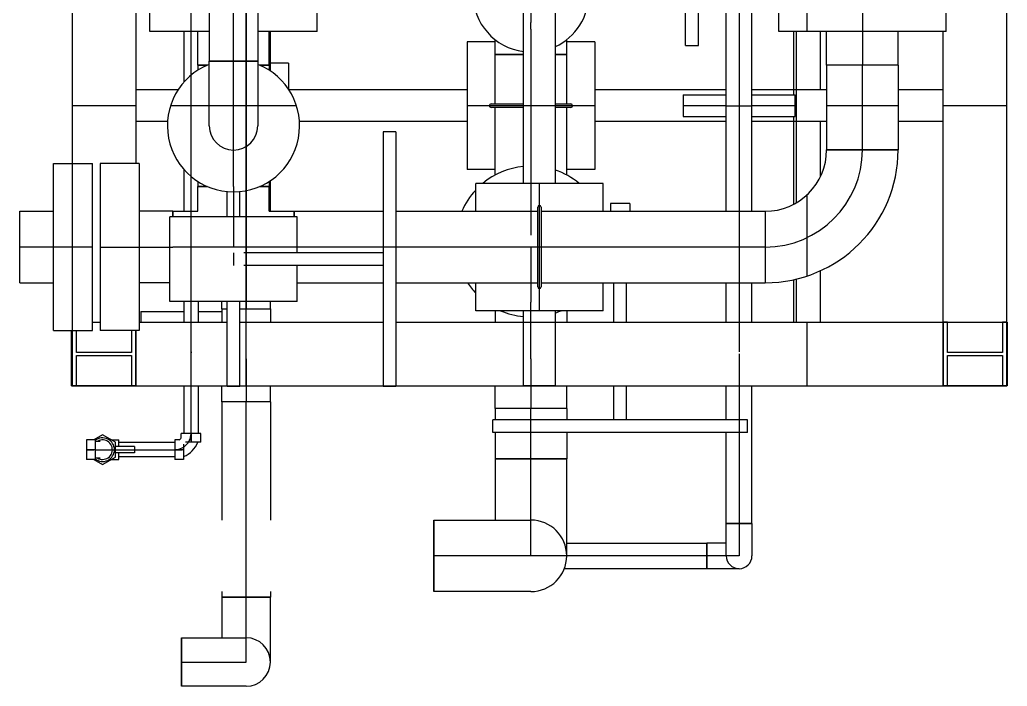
# Model space of a CAD drawing. Header units: inches. Extents: x 517790 to 538444, y 301815 to 302461.
# Drawn here: x 517889.009 to 517891.203, y 302325.619 to 302327.1 of the extents above; entities that cross this region are included whole.
import ezdxf

# ---------------------------------------------------------------- set-up
doc = ezdxf.new("R2010")
doc.units = ezdxf.units.IN
doc.header["$MEASUREMENT"] = 0
doc.layers.add('硅胶总平面底图 工艺装置区', color=253, linetype='Continuous')

msp = doc.modelspace()

# ---------------------------------------------------------------- linework, layer by layer
at = {"layer": '硅胶总平面底图 工艺装置区', "color": 253, "linetype": 'Continuous', "lineweight": -3}
for p, q in [((517891.2023, 302326.2861), (517891.2023, 302332.9497)), ((517889.2671, 302332.2629), (517889.2671, 302326.7808)), ((517889.1255, 302332.2275), (517889.1255, 302326.7808)), ((517889.4303, 302331.1725), (517889.4303, 302327.0084)), ((517889.4842, 302327.0084), (517889.4842, 302331.1725)), ((517889.5382, 302331.1725), (517889.5382, 302327.0084)), ((517889.5126, 302326.2861), (517889.5126, 302330.2887)), ((517889.5122, 302327.6077), (517889.5122, 302326.4737)), ((517890.4887, 302327.0432), (517890.4887, 302327.3736)), ((517890.517, 302327.0432), (517890.517, 302327.3736)), ((517890.1285, 302326.7366), (517890.1285, 302327.3209)), ((517890.1993, 302326.7366), (517890.1993, 302327.3209)), ((517890.5791, 302326.6744), (517890.5791, 302327.3019)), ((517890.6076, 302327.3019), (517890.6076, 302326.6744)), ((517890.6361, 302326.6744), (517890.6361, 302327.3019)), ((517889.2984, 302327.0742), (517889.2984, 302327.1611)), ((517889.3898, 302327.0742), (517889.3898, 302327.1611)), ((517889.6701, 302327.0742), (517889.6701, 302327.1611)), ((517890.6955, 302327.0742), (517890.6955, 302327.1611)), ((517890.7586, 302327.0742), (517890.7586, 302327.1611)), ((517890.8814, 302327.1611), (517890.8814, 302326.9993)), ((517891.0672, 302327.0742), (517891.0672, 302327.1611)), ((517890.145, 302327.1358), (517890.145, 302327.0945)), ((517890.145, 302327.0795), (517890.145, 302327.0945)), ((517890.145, 302327.0945), (517890.145, 302327.0945)), ((517890.145, 302327.0795), (517890.145, 302327.0227)), ((517889.4303, 302327.0742), (517889.2984, 302327.0742)), ((517889.3741, 302327.0742), (517889.3741, 302326.9616)), ((517889.3898, 302326.977), (517889.3898, 302327.0742)), ((517889.4048, 302326.9993), (517889.4048, 302327.0742)), ((517889.6701, 302327.0742), (517889.5382, 302327.0742)), ((517889.5637, 302326.9993), (517889.5637, 302327.0742)), ((517889.5662, 302326.9864), (517889.5662, 302327.0742)), ((517890.0656, 302327.0227), (517890.0656, 302327.0559)), ((517890.2245, 302327.0227), (517890.2245, 302327.0559)), ((517890.8814, 302327.0742), (517890.6955, 302327.0742)), ((517890.7289, 302326.9332), (517890.7289, 302327.0742)), ((517890.7346, 302327.0742), (517890.7346, 302326.6932)), ((517890.7884, 302326.9446), (517890.7884, 302327.0742)), ((517890.8019, 302326.9993), (517890.8019, 302327.0742)), ((517891.0672, 302327.0742), (517890.8814, 302327.0742)), ((517890.9608, 302326.9993), (517890.9608, 302327.0742)), ((517891.0607, 302326.2861), (517891.0607, 302327.0742)), ((517890.0656, 302327.0508), (517890.0034, 302327.0508)), ((517890.0034, 302327.0508), (517890.0034, 302326.7676)), ((517890.2866, 302327.0508), (517890.2245, 302327.0508)), ((517890.2866, 302327.0508), (517890.2866, 302326.7676)), ((517890.4887, 302327.0432), (517890.517, 302327.0432)), ((517890.1285, 302327.0227), (517890.0656, 302327.0227)), ((517890.0656, 302327.0227), (517890.1285, 302327.0227)), ((517890.0656, 302326.913), (517890.0656, 302327.0227)), ((517890.145, 302327.0227), (517890.145, 302327.0227)), ((517890.145, 302327.0227), (517890.145, 302327.0227)), ((517890.145, 302327.0227), (517890.145, 302326.7419)), ((517890.2245, 302327.0227), (517890.1993, 302327.0227)), ((517890.1993, 302327.0227), (517890.2245, 302327.0227)), ((517890.2245, 302326.913), (517890.2245, 302327.0227)), ((517889.4258, 302326.9993), (517889.4048, 302326.9993)), ((517889.4048, 302326.9993), (517889.4258, 302326.9993)), ((517889.4048, 302326.9993), (517889.4048, 302326.9881)), ((517889.5382, 302327.0084), (517889.4303, 302327.0084)), ((517889.4303, 302327.0084), (517889.5382, 302327.0084)), ((517889.4303, 302326.8645), (517889.4303, 302327.0084)), ((517889.4842, 302327.0084), (517889.4842, 302327.0084)), ((517889.4842, 302327.0084), (517889.4842, 302327.0084)), ((517889.4842, 302326.8645), (517889.4842, 302327.0084)), ((517889.5382, 302327.0084), (517889.5382, 302326.8645)), ((517889.5637, 302326.9993), (517889.5426, 302326.9993)), ((517889.5426, 302326.9993), (517889.5637, 302326.9993)), ((517889.5637, 302326.9993), (517889.5637, 302326.9881)), ((517889.6066, 302327.0036), (517889.5662, 302327.0036)), ((517889.6066, 302327.0036), (517889.6066, 302326.9457)), ((517890.8814, 302326.9993), (517890.8019, 302326.9993)), ((517890.9608, 302326.9993), (517890.8019, 302326.9993)), ((517890.8019, 302326.9993), (517890.8019, 302326.8108)), ((517890.9608, 302326.9993), (517890.8814, 302326.9993)), ((517890.8814, 302326.8108), (517890.8814, 302326.9993)), ((517890.9608, 302326.9993), (517890.9608, 302326.8108)), ((517889.3898, 302326.752), (517889.3898, 302326.977)), ((517889.3611, 302326.9446), (517889.2671, 302326.9446)), ((517890.0034, 302326.9446), (517889.6074, 302326.9446)), ((517890.5791, 302326.9446), (517890.2866, 302326.9446)), ((517890.8019, 302326.9446), (517890.6361, 302326.9446)), ((517891.0607, 302326.9446), (517890.9608, 302326.9446)), ((517890.4832, 302326.9332), (517890.4832, 302326.8852)), ((517890.4832, 302326.9332), (517890.5791, 302326.9332)), ((517890.6361, 302326.9332), (517890.732, 302326.9332)), ((517890.732, 302326.8852), (517890.732, 302326.9332)), ((517889.2671, 302326.9092), (517889.1255, 302326.9092)), ((517889.6242, 302326.9092), (517889.3443, 302326.9092)), ((517890.2866, 302326.9092), (517890.0034, 302326.9092)), ((517890.0563, 302326.913), (517890.1285, 302326.913)), ((517890.1285, 302326.9054), (517890.0563, 302326.9054)), ((517890.0656, 302326.755), (517890.0656, 302326.9054)), ((517890.1993, 302326.913), (517890.2338, 302326.913)), ((517890.2338, 302326.9054), (517890.1993, 302326.9054)), ((517890.2245, 302326.755), (517890.2245, 302326.9054)), ((517890.5791, 302326.9092), (517890.4832, 302326.9092)), ((517890.5791, 302326.9092), (517890.6361, 302326.9092)), ((517890.732, 302326.9092), (517890.6361, 302326.9092)), ((517890.9608, 302326.9092), (517890.8019, 302326.9092)), ((517891.2023, 302326.9092), (517891.0607, 302326.9092)), ((517890.4832, 302326.8852), (517890.5791, 302326.8852)), ((517890.6361, 302326.8852), (517890.732, 302326.8852)), ((517890.7289, 302326.69), (517890.7289, 302326.8852)), ((517889.3377, 302326.8738), (517889.2671, 302326.8738)), ((517889.4842, 302326.7298), (517889.4842, 302326.8645)), ((517890.0034, 302326.8738), (517889.6308, 302326.8738)), ((517890.5791, 302326.8738), (517890.2866, 302326.8738)), ((517890.8019, 302326.8738), (517890.6361, 302326.8738)), ((517890.7884, 302326.7515), (517890.7884, 302326.8738)), ((517891.0607, 302326.8738), (517890.9608, 302326.8738)), ((517889.8165, 302326.8513), (517889.8165, 302326.2849)), ((517889.8448, 302326.8513), (517889.8165, 302326.8513)), ((517889.8448, 302326.8513), (517889.8448, 302326.2849)), ((517890.9608, 302326.8108), (517890.8019, 302326.8108)), ((517890.8019, 302326.8108), (517890.9608, 302326.8108)), ((517890.8814, 302326.8108), (517890.8814, 302326.8108)), ((517890.8814, 302326.8108), (517890.8814, 302326.8108)), ((517889.0842, 302326.595), (517889.0842, 302326.7808)), ((517889.0842, 302326.7808), (517889.1711, 302326.7808)), ((517889.1255, 302326.7808), (517889.1255, 302326.4092)), ((517889.1711, 302326.595), (517889.1711, 302326.7808)), ((517889.1876, 302326.7808), (517889.1876, 302326.595)), ((517889.2746, 302326.7808), (517889.1876, 302326.7808)), ((517889.2746, 302326.7808), (517889.2746, 302326.595)), ((517889.3741, 302326.7674), (517889.3741, 302326.6744)), ((517889.3898, 302326.6744), (517889.3898, 302326.752)), ((517890.0656, 302326.7676), (517890.0034, 302326.7676)), ((517890.2866, 302326.7676), (517890.2245, 302326.7676)), ((517889.4048, 302326.741), (517889.4048, 302326.7298)), ((517889.4259, 302326.7298), (517889.4048, 302326.7298)), ((517889.4048, 302326.6744), (517889.4048, 302326.7298)), ((517889.4048, 302326.7298), (517889.4258, 302326.7298)), ((517889.4056, 302326.7298), (517889.4056, 302326.7298)), ((517889.4842, 302326.7298), (517889.4842, 302326.595)), ((517889.4842, 302326.7298), (517889.4842, 302326.7298)), ((517889.4842, 302326.7298), (517889.4842, 302326.7298)), ((517889.5637, 302326.7298), (517889.5426, 302326.7298)), ((517889.5427, 302326.7298), (517889.5637, 302326.7298)), ((517889.5637, 302326.741), (517889.5637, 302326.7298)), ((517889.5637, 302326.6744), (517889.5637, 302326.7298)), ((517889.5662, 302326.6744), (517889.5662, 302326.7426)), ((517890.0223, 302326.6744), (517890.0223, 302326.7366)), ((517890.3055, 302326.7366), (517890.0223, 302326.7366)), ((517890.145, 302326.7419), (517890.145, 302326.7419)), ((517890.145, 302326.7419), (517890.145, 302326.6213)), ((517890.1639, 302326.4534), (517890.1639, 302326.7366)), ((517890.3055, 302326.6744), (517890.3055, 302326.7366)), ((517889.4701, 302326.6625), (517889.4701, 302326.7183)), ((517889.4984, 302326.6625), (517889.4984, 302326.7183)), ((517890.7586, 302326.5307), (517890.7586, 302326.7111)), ((517890.1601, 302326.5063), (517890.1601, 302326.6838)), ((517890.1677, 302326.6838), (517890.1677, 302326.5063)), ((517890.322, 302326.6921), (517890.322, 302326.6744)), ((517890.3645, 302326.6921), (517890.322, 302326.6921)), ((517890.3645, 302326.6921), (517890.3645, 302326.6744)), ((517889.0093, 302326.595), (517889.0093, 302326.6744)), ((517889.0093, 302326.6744), (517889.0842, 302326.6744)), ((517889.0093, 302326.595), (517889.0093, 302326.6744)), ((517889.3495, 302326.6744), (517889.2746, 302326.6744)), ((517889.6258, 302326.6625), (517889.3426, 302326.6625)), ((517889.3426, 302326.4737), (517889.3426, 302326.6625)), ((517889.3495, 302326.6625), (517889.3495, 302326.6744)), ((517889.3495, 302326.6744), (517889.4048, 302326.6744)), ((517889.3495, 302326.6744), (517889.3495, 302326.6625)), ((517889.3898, 302326.4737), (517889.3898, 302326.6744)), ((517889.5637, 302326.6744), (517889.619, 302326.6744)), ((517889.619, 302326.6625), (517889.619, 302326.6744)), ((517889.619, 302326.6744), (517889.619, 302326.6625)), ((517889.619, 302326.6744), (517889.8165, 302326.6744)), ((517889.6258, 302326.5823), (517889.6258, 302326.6625)), ((517889.8448, 302326.6744), (517890.1601, 302326.6744)), ((517890.1677, 302326.6744), (517890.6656, 302326.6744)), ((517890.6076, 302326.6744), (517890.6076, 302326.5156)), ((517890.6656, 302326.6744), (517890.6656, 302326.5156)), ((517890.6656, 302326.6744), (517890.6656, 302326.5156)), ((517889.1711, 302326.595), (517889.0093, 302326.595)), ((517889.0093, 302326.5156), (517889.0093, 302326.595)), ((517889.0093, 302326.5156), (517889.0093, 302326.595)), ((517889.0842, 302326.4092), (517889.0842, 302326.595)), ((517889.1711, 302326.4092), (517889.1711, 302326.595)), ((517889.1876, 302326.595), (517889.3426, 302326.595)), ((517889.1876, 302326.595), (517889.1876, 302326.4092)), ((517889.2746, 302326.595), (517889.2746, 302326.4092)), ((517889.3426, 302326.595), (517889.3495, 302326.595)), ((517889.619, 302326.595), (517889.3495, 302326.595)), ((517889.3495, 302326.595), (517889.3495, 302326.595)), ((517889.3495, 302326.595), (517889.3495, 302326.595)), ((517889.619, 302326.595), (517889.619, 302326.595)), ((517889.6258, 302326.595), (517889.619, 302326.595)), ((517889.8165, 302326.595), (517889.6258, 302326.595)), ((517889.8448, 302326.595), (517889.8165, 302326.595)), ((517890.1601, 302326.595), (517889.8448, 302326.595)), ((517890.1677, 302326.595), (517890.1601, 302326.595)), ((517890.6656, 302326.595), (517890.1677, 302326.595)), ((517890.6656, 302326.595), (517890.6656, 302326.595)), ((517890.6656, 302326.595), (517890.6656, 302326.595)), ((517889.4842, 302326.5821), (517889.4842, 302326.5541)), ((517889.8165, 302326.5823), (517889.5073, 302326.5823)), ((517890.145, 302326.593), (517890.145, 302326.4724)), ((517889.8165, 302326.554), (517889.5073, 302326.554)), ((517889.6258, 302326.4737), (517889.6258, 302326.554)), ((517890.7884, 302326.4277), (517890.7884, 302326.5424)), ((517889.0093, 302326.5156), (517889.0842, 302326.5156)), ((517889.3426, 302326.5156), (517889.2746, 302326.5156)), ((517889.6258, 302326.5156), (517889.8165, 302326.5156)), ((517889.8448, 302326.5156), (517890.1601, 302326.5156)), ((517890.0223, 302326.4534), (517890.0223, 302326.5156)), ((517890.1677, 302326.5156), (517890.6656, 302326.5156)), ((517890.3055, 302326.4534), (517890.3055, 302326.5156)), ((517890.3291, 302326.4277), (517890.3291, 302326.5156)), ((517890.3574, 302326.4277), (517890.3574, 302326.5156)), ((517890.5791, 302326.4277), (517890.5791, 302326.5156)), ((517890.6076, 302326.5156), (517890.6076, 302326.4277)), ((517890.6361, 302326.4277), (517890.6361, 302326.5156)), ((517890.7289, 302326.4277), (517890.7289, 302326.5225)), ((517890.7346, 302326.5238), (517890.7346, 302326.4277)), ((517889.6258, 302326.4737), (517889.3426, 302326.4737)), ((517889.3741, 302326.4737), (517889.3741, 302326.4277)), ((517889.3898, 302326.4277), (517889.3898, 302326.4737)), ((517889.4056, 302326.4737), (517889.4056, 302326.4277)), ((517889.4583, 302326.4576), (517889.4583, 302326.4737)), ((517889.4701, 302326.2849), (517889.4701, 302326.4737)), ((517889.4984, 302326.2849), (517889.4984, 302326.4737)), ((517889.5122, 302326.4737), (517889.5122, 302326.4576)), ((517889.5662, 302326.4576), (517889.5662, 302326.4737)), ((517890.145, 302326.4724), (517890.145, 302326.4725)), ((517890.145, 302326.4724), (517890.145, 302326.4724)), ((517890.145, 302326.3617), (517890.145, 302326.4724)), ((517889.2782, 302326.4517), (517889.3741, 302326.4517)), ((517889.2782, 302326.4517), (517889.2782, 302326.4277)), ((517889.4056, 302326.4517), (517889.4583, 302326.4517)), ((517889.4583, 302326.4576), (517889.4701, 302326.4576)), ((517889.4583, 302326.4576), (517889.4701, 302326.4576)), ((517889.4583, 302326.4576), (517889.4583, 302326.4277)), ((517889.4984, 302326.4576), (517889.5122, 302326.4576)), ((517889.4984, 302326.4576), (517889.5122, 302326.4576)), ((517889.5122, 302326.4576), (517889.5662, 302326.4576)), ((517889.5122, 302326.4277), (517889.5122, 302326.4576)), ((517889.5122, 302326.4576), (517889.5662, 302326.4576)), ((517889.5662, 302326.4576), (517889.5662, 302326.4277)), ((517890.3055, 302326.4534), (517890.0223, 302326.4534)), ((517890.0656, 302326.4534), (517890.0656, 302326.4277)), ((517890.1285, 302326.2861), (517890.1285, 302326.4534)), ((517890.1993, 302326.2861), (517890.1993, 302326.4534)), ((517890.2245, 302326.4534), (517890.2245, 302326.4277)), ((517889.1711, 302326.4277), (517889.1876, 302326.4277)), ((517889.2746, 302326.4277), (517889.4701, 302326.4277)), ((517889.3898, 302326.36), (517889.3898, 302326.4277)), ((517889.4984, 302326.4277), (517889.8165, 302326.4277)), ((517889.5122, 302326.3617), (517889.5122, 302326.4277)), ((517889.8448, 302326.4277), (517891.2023, 302326.4277)), ((517890.6076, 302326.4277), (517890.6076, 302326.4202)), ((517890.6076, 302326.4202), (517890.6076, 302326.3617)), ((517890.7586, 302326.2861), (517890.7586, 302326.4277)), ((517891.0607, 302326.4277), (517891.0607, 302326.2861)), ((517891.0702, 302326.4277), (517891.0607, 302326.4277)), ((517891.0702, 302326.3602), (517891.0702, 302326.4277)), ((517891.1929, 302326.4277), (517891.1929, 302326.3602)), ((517891.2023, 302326.4277), (517891.1929, 302326.4277)), ((517891.2023, 302326.2861), (517891.2023, 302326.4277)), ((517891.2023, 302326.4277), (517891.2033, 302326.4277)), ((517891.2033, 302326.4277), (517891.2023, 302326.4277)), ((517891.2023, 302326.4277), (517891.2023, 302326.2861)), ((517891.2033, 302326.4277), (517891.2033, 302326.2861)), ((517891.2033, 302326.2861), (517891.2033, 302326.4277)), ((517889.0842, 302326.4092), (517889.1711, 302326.4092)), ((517889.1246, 302326.2861), (517889.1246, 302326.4092)), ((517889.1246, 302326.2861), (517889.1246, 302326.4092)), ((517889.1255, 302326.4092), (517889.1255, 302326.2861)), ((517889.1255, 302326.4092), (517889.1255, 302326.2861)), ((517889.1255, 302326.2861), (517889.1255, 302326.4092)), ((517889.135, 302326.3602), (517889.135, 302326.4092)), ((517889.2746, 302326.4092), (517889.1876, 302326.4092)), ((517889.2577, 302326.4092), (517889.2577, 302326.3602)), ((517889.2671, 302326.4092), (517889.2671, 302326.2861)), ((517889.2671, 302326.2861), (517889.2671, 302326.4092)), ((517889.2577, 302326.3602), (517889.135, 302326.3602)), ((517889.135, 302326.2861), (517889.135, 302326.3536)), ((517889.135, 302326.3536), (517889.2577, 302326.3536)), ((517889.2577, 302326.3536), (517889.2577, 302326.2861)), ((517889.3898, 302326.3617), (517889.3898, 302326.36)), ((517889.3898, 302326.3575), (517889.3898, 302326.3591)), ((517889.3898, 302326.2861), (517889.3898, 302326.3591)), ((517890.145, 302326.3466), (517890.145, 302326.3617)), ((517890.6076, 302326.3575), (517890.6076, 302326.299)), ((517891.1929, 302326.3602), (517891.0702, 302326.3602)), ((517891.0702, 302326.3536), (517891.1929, 302326.3536)), ((517891.0702, 302326.2861), (517891.0702, 302326.3536)), ((517891.1929, 302326.3536), (517891.1929, 302326.2861)), ((517889.5122, 302326.3466), (517889.5122, 302326.2861)), ((517890.145, 302326.3466), (517890.145, 302326.2861)), ((517889.1255, 302326.2861), (517889.1246, 302326.2861)), ((517889.1246, 302326.2861), (517889.1255, 302326.2861)), ((517889.2671, 302326.2861), (517889.1255, 302326.2861)), ((517889.1255, 302326.2861), (517889.135, 302326.2861)), ((517889.1255, 302326.2861), (517889.4701, 302326.2861)), ((517889.2577, 302326.2861), (517889.2671, 302326.2861)), ((517889.3741, 302326.2861), (517889.3741, 302326.1805)), ((517889.3898, 302326.1805), (517889.3898, 302326.2861)), ((517889.4056, 302326.2861), (517889.4056, 302326.1805)), ((517889.4583, 302326.2506), (517889.4583, 302326.2861)), ((517889.4701, 302326.2861), (517889.4984, 302326.2861)), ((517889.4984, 302326.2861), (517889.8165, 302326.2861)), ((517889.5122, 302326.2861), (517889.5122, 302326.2506)), ((517889.5662, 302326.2506), (517889.5662, 302326.2861)), ((517889.8165, 302326.2861), (517889.8448, 302326.2861)), ((517889.8448, 302326.2861), (517891.2023, 302326.2861)), ((517890.0656, 302326.2358), (517890.0656, 302326.2861)), ((517890.1993, 302326.2861), (517890.1285, 302326.2861)), ((517890.145, 302326.2861), (517890.145, 302326.2358)), ((517890.2245, 302326.2358), (517890.2245, 302326.2861)), ((517890.3291, 302326.2107), (517890.3291, 302326.2861)), ((517890.3574, 302326.2107), (517890.3574, 302326.2861)), ((517890.5791, 302326.2107), (517890.5791, 302326.2861)), ((517890.6076, 302326.299), (517890.6076, 302326.2861)), ((517890.6076, 302326.2861), (517890.6076, 302326.2107)), ((517890.6361, 302325.9805), (517890.6361, 302326.2861)), ((517891.0607, 302326.2861), (517891.0702, 302326.2861)), ((517891.2023, 302326.2861), (517891.0607, 302326.2861)), ((517891.1929, 302326.2861), (517891.2023, 302326.2861)), ((517891.2033, 302326.2861), (517891.2023, 302326.2861)), ((517891.2033, 302326.2861), (517891.2023, 302326.2861)), ((517889.4984, 302326.2849), (517889.4701, 302326.2849)), ((517889.8448, 302326.2849), (517889.8165, 302326.2849)), ((517889.5662, 302326.2506), (517889.4583, 302326.2506)), ((517889.4583, 302326.2506), (517889.4583, 302325.988)), ((517889.5122, 302326.2506), (517889.4583, 302326.2506)), ((517889.5122, 302325.988), (517889.5122, 302326.2506)), ((517889.5662, 302326.2506), (517889.5122, 302326.2506)), ((517889.5662, 302326.2506), (517889.5662, 302325.988)), ((517890.2245, 302326.2358), (517890.0656, 302326.2358)), ((517890.0656, 302326.2358), (517890.0656, 302326.2107)), ((517890.145, 302326.2358), (517890.0656, 302326.2358)), ((517890.145, 302326.2107), (517890.145, 302326.2358)), ((517890.2245, 302326.2358), (517890.145, 302326.2358)), ((517890.2245, 302326.2358), (517890.2245, 302326.2107)), ((517890.6265, 302326.2107), (517890.0601, 302326.2107)), ((517890.0601, 302326.1824), (517890.0601, 302326.2107)), ((517890.145, 302326.1824), (517890.145, 302326.2107)), ((517890.6076, 302326.2107), (517890.6076, 302326.1824)), ((517890.6265, 302326.1824), (517890.6265, 302326.2107)), ((517889.1934, 302326.1775), (517889.1739, 302326.1662)), ((517889.222, 302326.161), (517889.1934, 302326.1775)), ((517889.4115, 302326.1805), (517889.3681, 302326.1805)), ((517889.3681, 302326.1708), (517889.3681, 302326.1805)), ((517889.3898, 302326.164), (517889.3898, 302326.1805)), ((517889.3898, 302326.1805), (517889.3898, 302326.164)), ((517889.4115, 302326.161), (517889.4115, 302326.1805)), ((517890.6265, 302326.1824), (517890.0601, 302326.1824)), ((517890.0656, 302326.1824), (517890.0656, 302326.1243)), ((517890.145, 302326.1243), (517890.145, 302326.1824)), ((517890.2245, 302326.1824), (517890.2245, 302326.1243)), ((517890.5791, 302325.9805), (517890.5791, 302326.1824)), ((517890.6076, 302326.1824), (517890.6076, 302325.9805)), ((517889.1574, 302326.1662), (517889.1574, 302326.1228)), ((517889.1769, 302326.1662), (517889.1574, 302326.1662)), ((517889.1769, 302326.1662), (517889.1769, 302326.1228)), ((517889.1769, 302326.1632), (517889.1877, 302326.1632)), ((517889.2129, 302326.1662), (517889.2294, 302326.1662)), ((517889.222, 302326.1281), (517889.222, 302326.161)), ((517889.2294, 302326.1516), (517889.2294, 302326.1662)), ((517889.3539, 302326.1603), (517889.2294, 302326.1603)), ((517889.3539, 302326.1662), (517889.3539, 302326.1228)), ((517889.3636, 302326.1662), (517889.3539, 302326.1662)), ((517889.3733, 302326.1567), (517889.3733, 302326.1228)), ((517889.4115, 302326.161), (517889.3777, 302326.161)), ((517889.3898, 302326.164), (517889.3898, 302326.161)), ((517889.3898, 302326.161), (517889.3898, 302326.161)), ((517889.1574, 302326.1445), (517889.1739, 302326.1445)), ((517889.1739, 302326.1445), (517889.1574, 302326.1445)), ((517889.1769, 302326.1445), (517889.1739, 302326.1445)), ((517889.1769, 302326.1445), (517889.1769, 302326.1445)), ((517889.1769, 302326.1445), (517889.1934, 302326.1445)), ((517889.1934, 302326.1445), (517889.2294, 302326.1445)), ((517889.2642, 302326.1516), (517889.222, 302326.1516)), ((517889.2642, 302326.1375), (517889.222, 302326.1375)), ((517889.2294, 302326.1445), (517889.2642, 302326.1445)), ((517889.2294, 302326.1228), (517889.2294, 302326.1375)), ((517889.2642, 302326.1516), (517889.2642, 302326.1375)), ((517889.2642, 302326.1445), (517889.3539, 302326.1445)), ((517889.3539, 302326.1445), (517889.3704, 302326.1445)), ((517889.3704, 302326.1445), (517889.3539, 302326.1445)), ((517889.3733, 302326.1445), (517889.3704, 302326.1445)), ((517889.3734, 302326.1445), (517889.3733, 302326.1445)), ((517889.1769, 302326.1228), (517889.1574, 302326.1228)), ((517889.1739, 302326.1228), (517889.1934, 302326.1116)), ((517889.1877, 302326.1258), (517889.1769, 302326.1258)), ((517889.1934, 302326.1116), (517889.222, 302326.1281)), ((517889.2129, 302326.1228), (517889.2294, 302326.1228)), ((517889.3539, 302326.1288), (517889.2294, 302326.1288)), ((517889.3733, 302326.1228), (517889.3539, 302326.1228)), ((517890.2245, 302326.1243), (517890.0656, 302326.1243)), ((517890.0656, 302326.1243), (517890.145, 302326.1243)), ((517890.0656, 302326.1243), (517890.0656, 302325.988)), ((517890.145, 302326.1243), (517890.145, 302326.1243)), ((517890.145, 302326.1243), (517890.145, 302326.1243)), ((517890.145, 302325.988), (517890.145, 302326.1243)), ((517890.145, 302326.1243), (517890.2245, 302326.1243)), ((517890.2245, 302325.9085), (517890.2245, 302326.1243)), ((517889.5122, 302325.8291), (517889.5122, 302325.988)), ((517889.9292, 302325.8291), (517889.9292, 302325.988)), ((517889.9292, 302325.988), (517890.145, 302325.988)), ((517889.9292, 302325.988), (517889.9292, 302325.8291)), ((517890.145, 302325.9085), (517890.145, 302325.988)), ((517890.5791, 302325.9805), (517890.6361, 302325.9805)), ((517890.6361, 302325.9805), (517890.5791, 302325.9805)), ((517890.5791, 302325.9085), (517890.5791, 302325.9805)), ((517890.6076, 302325.9805), (517890.6076, 302325.9805)), ((517890.6076, 302325.9805), (517890.6076, 302325.9805)), ((517890.6076, 302325.9805), (517890.6076, 302325.9085)), ((517890.6361, 302325.9805), (517890.6361, 302325.9085)), ((517890.2245, 302325.937), (517890.5357, 302325.937)), ((517890.5357, 302325.9085), (517890.5357, 302325.937)), ((517890.5791, 302325.937), (517890.5357, 302325.937)), ((517890.5357, 302325.937), (517890.5357, 302325.8801)), ((517889.9292, 302325.9085), (517889.9293, 302325.9085)), ((517890.145, 302325.9085), (517889.9292, 302325.9085)), ((517889.9293, 302325.9085), (517889.9293, 302325.9085)), ((517890.2245, 302325.9085), (517890.145, 302325.9085)), ((517890.5357, 302325.9085), (517890.2245, 302325.9085)), ((517890.5357, 302325.9085), (517890.5357, 302325.9085)), ((517890.5357, 302325.9085), (517890.5357, 302325.9085)), ((517890.5791, 302325.9085), (517890.5357, 302325.9085)), ((517890.5357, 302325.8801), (517890.5357, 302325.9085)), ((517890.6076, 302325.9085), (517890.5791, 302325.9085)), ((517890.2192, 302325.8801), (517890.5357, 302325.8801)), ((517890.5357, 302325.8801), (517890.6076, 302325.8801)), ((517889.4583, 302325.8291), (517889.4583, 302325.8164)), ((517889.5122, 302325.8164), (517889.5122, 302325.8291)), ((517889.5662, 302325.8291), (517889.5662, 302325.8164)), ((517890.145, 302325.8291), (517889.9292, 302325.8291)), ((517889.4583, 302325.8164), (517889.5122, 302325.8164)), ((517889.4583, 302325.8164), (517889.4583, 302325.7265)), ((517889.5662, 302325.8164), (517889.4583, 302325.8164)), ((517889.5122, 302325.8164), (517889.5122, 302325.8164)), ((517889.5122, 302325.8164), (517889.5122, 302325.8164)), ((517889.5122, 302325.7265), (517889.5122, 302325.8164)), ((517889.5122, 302325.8164), (517889.5662, 302325.8164)), ((517889.5662, 302325.6725), (517889.5662, 302325.8164)), ((517889.3684, 302325.7265), (517889.3684, 302325.6186)), ((517889.3684, 302325.7265), (517889.5122, 302325.7265)), ((517889.3684, 302325.6186), (517889.3684, 302325.7265)), ((517889.5122, 302325.6725), (517889.5122, 302325.7265)), ((517889.3684, 302325.6725), (517889.3684, 302325.6725)), ((517889.3684, 302325.6725), (517889.3684, 302325.6725)), ((517889.3684, 302325.6725), (517889.5122, 302325.6725)), ((517889.5122, 302325.6186), (517889.3684, 302325.6186))]:
    msp.add_line(p, q, dxfattribs=at)
for centre, radius, start, end in [((517890.145, 302327.1574), 0.1289, 294.9084, 65.0916), ((517890.145, 302327.1574), 0.1289, 180, 262.6355), ((517889.4842, 302326.8645), 0.1469, 111.5521, 270), ((517889.4842, 302326.8645), 0.1469, 270, 68.4479), ((517890.0563, 302326.9092), 0.00378, 90, 270), ((517890.2338, 302326.9092), 0.00378, 270, 90), ((517889.4842, 302326.8645), 0.0539, 180, 0), ((517889.4842, 302326.8645), 0.0539, 180, 270), ((517889.4842, 302326.8645), 0.0539, 270, 0), ((517890.6656, 302326.8108), 0.2158, 270, 0), ((517890.6656, 302326.8108), 0.2952, 270, 0), ((517890.6656, 302326.8108), 0.1364, 270, 0), ((517890.145, 302326.6072), 0.1678, 95.6485, 129.543), ((517890.145, 302326.6072), 0.1678, 50.457, 71.1315), ((517890.145, 302326.6072), 0.1678, 136.9836, 156.377), ((517890.1639, 302326.6838), 0.00378, 0, 180), ((517890.145, 302326.6072), 0.1678, 213.0733, 223.0164), ((517890.1639, 302326.5063), 0.00378, 180, 0), ((517890.145, 302326.6072), 0.1678, 246.3684, 264.3515), ((517890.145, 302326.6072), 0.1678, 288.8685, 293.6316), ((517889.3539, 302326.1805), 0.036, 332.7204, 0), ((517889.1934, 302326.1445), 0.0263, 0, 128.9184), ((517889.1934, 302326.1445), 0.0217, 270, 120.4718), ((517889.3539, 302326.1805), 0.0173, 304.2704, 325.7296), ((517889.3539, 302326.1805), 0.036, 297.2796, 332.7204), ((517889.3539, 302326.1805), 0.0547, 290.8662, 339.1338), ((517889.1934, 302326.1445), 0.0263, 231.0816, 0), ((517889.3539, 302326.1805), 0.036, 270, 297.2796), ((517889.1934, 302326.1445), 0.0217, 239.5282, 270), ((517890.145, 302325.9085), 0.0794, 270, 90), ((517890.145, 302325.9085), 0.0794, 0, 90), ((517890.145, 302325.9085), 0.0794, 270, 0), ((517890.6076, 302325.9085), 0.0285, 180, 0), ((517890.6076, 302325.9085), 0.0285, 180, 0), ((517889.5122, 302325.6725), 0.0539, 270, 90), ((517889.5122, 302325.6725), 0.0539, 0, 90), ((517889.5122, 302325.6725), 0.0539, 270, 0)]:
    msp.add_arc(centre, radius, start, end, dxfattribs=at)

doc.saveas('drawing.dxf')
